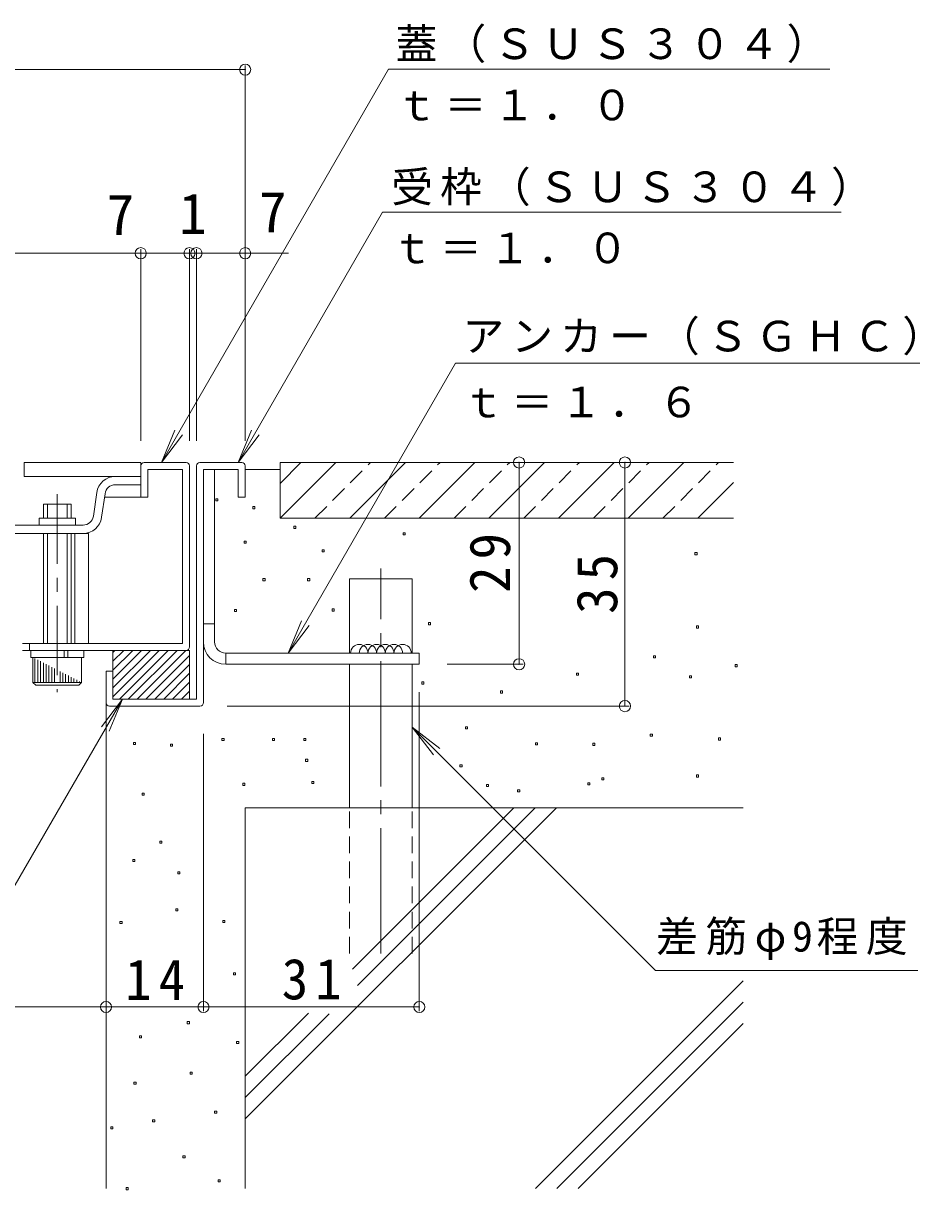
# Model space of a CAD drawing. Units: millimetres at full size. Extents: x -334 to 354, y -273 to 252.
# Drawn here: x 225.5 to 354.2, y 36.9 to 204.5 of the extents above; entities that cross this region are included whole.
import ezdxf
from ezdxf.enums import TextEntityAlignment as Align

# ---------------------------------------------------------------- set-up
doc = ezdxf.new("R2010")
doc.units = ezdxf.units.MM
doc.header["$LTSCALE"] = 2
doc.header["$PDMODE"] = 32
doc.header["$PDSIZE"] = 1.6
for name, pattern in [('CHAIN1', [8, 5, -1, 1, -1]), ('CHAIN2', [12, 9, -1, 1, -1]), ('DASHED1', [1.8, 1.2, -0.6])]:
    doc.linetypes.add(name, pattern=pattern)
for name, color, linetype, lineweight in [('D-1', 2, 'Continuous', 9), ('D-2', 3, 'Continuous', 9), ('D-4', 7, 'Continuous', 9), ('D-5', 7, 'Continuous', 9), ('D-6', 7, 'Continuous', 9)]:
    doc.layers.add(name, color=color, linetype=linetype, lineweight=lineweight)
doc.styles.add('ＭＳ ゴシック', font='')
doc.styles.get('ＭＳ ゴシック').set_extended_font_data('MS Gothic')

msp = doc.modelspace()

# ---------------------------------------------------------------- linework, layer by layer
at = {"layer": 'D-1'}
for p, q in [((250.329, 140.894), (250.329, 107.394)), ((250.824, 141.394), (256.829, 141.394)), ((257.329, 140.894), (257.329, 136.394)), ((251.329, 140.394), (256.329, 140.394)), ((251.329, 106.894), (251.329, 140.394)), ((252.929, 115.606), (252.929, 140.394)), ((256.329, 140.394), (256.329, 136.394)), ((256.329, 136.394), (257.329, 136.394)), ((251.329, 118.206), (252.929, 118.206)), ((238.329, 111.394), (238.329, 114.394)), ((238.329, 109.015), (243.708, 114.394)), ((238.329, 110.288), (242.435, 114.394)), ((238.329, 111.56), (241.163, 114.394)), ((238.329, 114.106), (238.617, 114.394)), ((238.329, 107.742), (244.981, 114.394)), ((238.331, 112.835), (239.89, 114.394)), ((239.254, 107.394), (246.254, 114.394)), ((240.527, 107.394), (247.527, 114.394)), ((241.799, 107.394), (248.799, 114.394)), ((248.829, 114.394), (249.329, 114.394)), ((249.329, 107.394), (249.329, 114.394)), ((254.529, 114.006), (254.529, 112.406)), ((254.529, 114.006), (282.329, 114.006)), ((243.072, 107.394), (249.329, 113.651)), ((244.345, 107.394), (249.329, 112.378)), ((237.329, 106.894), (237.329, 111.394)), ((238.329, 111.394), (237.329, 111.394)), ((238.329, 111.394), (238.329, 107.394)), ((245.618, 107.394), (249.329, 111.105)), ((246.891, 107.394), (249.329, 109.832)), ((238.329, 107.394), (250.329, 107.394)), ((248.163, 107.394), (249.329, 108.56)), ((250.829, 106.394), (237.829, 106.394))]:
    msp.add_line(p, q, dxfattribs=at)
msp.add_lwpolyline([(254.529, 112.406), (282.329, 112.406), (282.329, 114.006)], dxfattribs=at)
for centre, radius, start, end in [((250.829, 140.894), 0.5, 90, 180), ((256.829, 140.894), 0.5, 0, 90), ((254.529, 115.606), 3.2, 180, 270), ((254.529, 115.606), 1.6, 180, 270), ((237.829, 106.894), 0.5, 180, 270), ((250.829, 106.894), 0.5, 270, 0)]:
    msp.add_arc(centre, radius, start, end, dxfattribs=at)
at = {"layer": 'D-2'}
for p, q in [((225.579, 141.394), (225.579, 139.394)), ((225.579, 141.394), (242.329, 141.394)), ((242.329, 139.394), (242.329, 141.394)), ((242.329, 140.894), (242.329, 136.394)), ((248.829, 141.394), (242.829, 141.394)), ((249.329, 114.894), (249.329, 140.894)), ((242.329, 139.394), (225.579, 139.394)), ((242.329, 139.394), (242.329, 138.194)), ((243.329, 140.394), (243.329, 136.394)), ((248.329, 140.394), (243.329, 140.394)), ((248.329, 140.394), (248.329, 115.394)), ((238.67, 138.194), (242.329, 138.194)), ((235.513, 133.682), (235.997, 137.076)), ((237.185, 136.906), (236.701, 133.513)), ((237.112, 136.394), (242.329, 136.394)), ((243.329, 136.394), (242.329, 136.394)), ((228.329, 135.394), (232.329, 135.394)), ((228.329, 135.394), (228.329, 133.394)), ((228.929, 135.394), (228.929, 133.394)), ((231.729, 135.394), (231.729, 133.394)), ((232.329, 135.394), (232.329, 133.394)), ((234.028, 132.394), (221.029, 132.394)), ((227.729, 133.394), (227.729, 132.394)), ((232.929, 133.394), (227.729, 133.394)), ((232.929, 133.394), (232.929, 132.394)), ((234.028, 131.194), (220.329, 131.194)), ((228.328, 131.194), (228.328, 115.394)), ((228.929, 131.194), (228.929, 115.394)), ((231.728, 131.194), (231.728, 115.394)), ((232.328, 131.194), (232.328, 115.394)), ((232.829, 115.394), (232.829, 131.194)), ((234.028, 131.194), (234.829, 131.194)), ((234.829, 115.394), (234.829, 131.194)), ((248.329, 115.394), (225.329, 115.394)), ((225.329, 114.394), (248.829, 114.394)), ((226.329, 115.394), (226.329, 114.394)), ((226.529, 114.394), (226.529, 113.394)), ((231.328, 114.394), (231.328, 113.395)), ((231.828, 114.394), (231.828, 113.395)), ((234.129, 114.394), (234.129, 113.394)), ((234.129, 113.394), (226.529, 113.394)), ((226.829, 109.794), (226.829, 113.394)), ((227.129, 109.794), (227.129, 113.24)), ((227.529, 109.794), (227.529, 113.034)), ((227.929, 109.794), (227.929, 112.829)), ((228.329, 109.794), (228.329, 112.623)), ((228.729, 109.794), (228.729, 112.417)), ((233.829, 109.794), (233.829, 113.394)), ((229.129, 109.794), (229.129, 112.212)), ((229.529, 109.794), (229.529, 112.006)), ((229.929, 109.794), (229.929, 111.8)), ((230.729, 109.794), (230.729, 111.389)), ((231.129, 109.794), (231.129, 111.183)), ((231.529, 109.794), (231.529, 110.977)), ((231.929, 109.794), (231.929, 110.772)), ((227.229, 109.394), (226.829, 109.794)), ((226.829, 109.794), (233.829, 109.794)), ((233.429, 109.394), (227.229, 109.394)), ((232.329, 109.794), (232.329, 110.566)), ((232.729, 109.794), (232.729, 110.36)), ((233.129, 109.794), (233.129, 110.154)), ((233.429, 109.394), (233.829, 109.794)), ((233.529, 109.794), (233.529, 109.949))]:
    msp.add_line(p, q, dxfattribs=at)
at = {"layer": 'D-2', "linetype": 'CHAIN1'}
msp.add_line((230.329, 136.817), (230.329, 108.374), dxfattribs=at)
at = {"layer": 'D-2'}
for centre, radius, start, end in [((242.829, 140.894), 0.5, 90, 180), ((248.829, 140.894), 0.5, 0, 90), ((238.67, 136.694), 2.7, 90, 171.86949), ((238.67, 136.694), 1.5, 90, 171.86949), ((234.028, 133.894), 1.5, 270, 351.86949), ((234.028, 133.894), 2.7, 270, 351.86949), ((248.829, 114.894), 0.5, 270, 0)]:
    msp.add_arc(centre, radius, start, end, dxfattribs=at)
at = {"layer": 'D-4'}
for p, q in [((6.902, 197.83), (257.321, 197.83)), ((257.321, 144.511), (257.321, 198.43)), ((193.321, 171.452), (263.529, 171.452)), ((242.321, 144.511), (242.321, 172.052)), ((242.321, 172.052), (242.321, 144.511)), ((249.321, 144.511), (249.321, 172.052)), ((250.321, 144.511), (250.321, 172.052)), ((296.669, 141.394), (296.669, 112.406)), ((311.857, 106.394), (311.857, 141.394)), ((297.269, 112.406), (286.329, 112.406)), ((282.329, 108.406), (282.329, 62.57)), ((254.732, 106.394), (312.457, 106.394)), ((251.329, 102.394), (251.329, 62.57)), ((237.329, 63.17), (6.902, 63.17)), ((251.329, 63.17), (237.329, 63.17)), ((282.329, 63.17), (251.329, 63.17))]:
    msp.add_line(p, q, dxfattribs=at)
for p in [(257.321, 197.83), (242.321, 171.452), (242.321, 171.452), (249.321, 171.452), (250.321, 171.452), (257.321, 171.452), (296.669, 141.394), (311.857, 141.394), (296.669, 112.406), (311.857, 106.394), (237.329, 63.17), (251.329, 63.17), (282.329, 63.17)]:
    msp.add_point(p, dxfattribs=at)
at = {"layer": 'D-5'}
for p, q in [((277.912, 197.893), (245.292, 141.394)), ((277.912, 197.893), (341.32, 197.893)), ((277.067, 177.362), (256.301, 141.394)), ((277.067, 177.362), (342.934, 177.362)), ((287.532, 155.653), (354.201, 155.653)), ((245.292, 141.394), (247.205, 146.014)), ((256.301, 141.394), (258.214, 146.014)), ((245.292, 141.394), (248.336, 145.361)), ((256.301, 141.394), (259.345, 145.361)), ((263.487, 114.006), (265.4, 118.626)), ((239.706, 107.394), (222.524, 77.634)), ((239.706, 107.394), (236.662, 103.428)), ((239.706, 107.394), (237.792, 102.775)), ((281.321, 103.364), (316.25, 68.435)), ((281.321, 103.364), (285.287, 100.321)), ((281.321, 103.364), (284.364, 99.398)), ((316.25, 68.435), (353.915, 68.435))]:
    msp.add_line(p, q, dxfattribs=at)
msp.add_lwpolyline([(287.532, 155.653), (263.487, 114.006), (266.531, 117.973)], dxfattribs=at)
at = {"layer": 'D-6', "color": 6}
for p, q in [((262.329, 138.394), (265.329, 141.394)), ((262.329, 133.394), (270.329, 141.394)), ((262.329, 141.394), (262.329, 133.394)), ((327.458, 141.394), (262.329, 141.394)), ((272.329, 133.394), (280.329, 141.394)), ((282.328, 133.394), (290.329, 141.394)), ((292.328, 133.394), (300.329, 141.394)), ((302.328, 133.394), (310.328, 141.394)), ((312.328, 133.394), (320.328, 141.394)), ((262.329, 140.394), (257.329, 140.394)), ((322.328, 133.394), (327.458, 138.524)), ((262.329, 133.394), (327.458, 133.394)), ((272.321, 124.662), (281.321, 124.662)), ((272.321, 114.006), (272.321, 124.662)), ((281.321, 114.006), (281.321, 124.662)), ((272.321, 91.804), (272.321, 112.406)), ((281.321, 91.804), (281.321, 112.406)), ((237.329, 106.894), (237.329, 37.104)), ((257.321, 91.804), (257.321, 37.104)), ((302.03, 91.804), (257.321, 47.095)), ((328.844, 91.804), (257.321, 91.804)), ((295.91, 91.804), (272.72, 68.614)), ((298.97, 91.804), (273.443, 66.277)), ((328.844, 66.906), (299.043, 37.104)), ((328.844, 63.846), (302.103, 37.104)), ((266.407, 62.302), (257.321, 53.215)), ((269.361, 62.195), (257.321, 50.155)), ((328.844, 60.786), (305.163, 37.104))]:
    msp.add_line(p, q, dxfattribs=at)
at = {"layer": 'D-6', "color": 6, "linetype": 'DASHED1'}
for p, q in [((267.329, 133.394), (275.329, 141.394)), ((277.328, 133.394), (285.329, 141.394)), ((287.328, 133.394), (295.328, 141.394)), ((297.328, 133.394), (305.328, 141.394)), ((307.328, 133.394), (315.328, 141.394)), ((317.328, 133.394), (325.328, 141.394)), ((272.321, 70.862), (272.321, 91.804)), ((281.321, 70.862), (281.321, 91.804))]:
    msp.add_line(p, q, dxfattribs=at)
at = {"layer": 'D-6', "color": 6, "linetype": 'CHAIN2'}
msp.add_line((276.821, 70.862), (276.821, 126.182), dxfattribs=at)
at = {"layer": 'D-6'}
for points in [[(253.108, 135.861), (253.108, 136.162), (253.408, 136.162), (253.408, 135.861)], [(258.423, 134.757), (258.423, 135.057), (258.723, 135.057), (258.723, 134.757)], [(264.289, 131.927), (264.289, 132.227), (264.589, 132.227), (264.589, 131.927)], [(280.006, 130.975), (280.006, 131.275), (280.306, 131.275), (280.306, 130.975)], [(257.18, 129.788), (257.18, 130.088), (257.48, 130.088), (257.48, 129.788)], [(268.362, 128.545), (268.362, 128.845), (268.662, 128.845), (268.662, 128.545)], [(321.93, 128.144), (321.93, 128.444), (322.23, 128.444), (322.23, 128.144)], [(259.872, 124.404), (259.872, 124.704), (260.172, 124.704), (260.172, 124.404)], [(266.291, 124.404), (266.291, 124.704), (266.591, 124.704), (266.591, 124.404)], [(255.794, 119.965), (255.794, 120.265), (256.094, 120.265), (256.094, 119.965)], [(269.811, 120.056), (269.811, 120.356), (270.111, 120.356), (270.111, 120.056)], [(283.659, 118.081), (283.659, 118.381), (283.959, 118.381), (283.959, 118.081)], [(322.129, 117.614), (322.129, 117.914), (322.429, 117.914), (322.429, 117.614)], [(315.946, 113.314), (315.946, 113.614), (316.246, 113.614), (316.246, 113.314)], [(327.692, 112.05), (327.692, 112.351), (327.992, 112.351), (327.992, 112.05)], [(304.908, 110.841), (304.908, 111.141), (305.208, 111.141), (305.208, 110.841)], [(321.135, 110.461), (321.135, 110.761), (321.435, 110.761), (321.435, 110.461)], [(282.694, 109.565), (282.694, 109.865), (282.994, 109.865), (282.994, 109.565)], [(293.997, 108.269), (293.997, 108.57), (294.297, 108.57), (294.297, 108.269)], [(288.959, 103.132), (288.959, 103.432), (289.259, 103.432), (289.259, 103.132)], [(315.509, 102.072), (315.509, 102.372), (315.809, 102.372), (315.809, 102.072)], [(241.271, 100.885), (241.271, 101.185), (241.571, 101.185), (241.571, 100.885)], [(246.595, 100.638), (246.595, 100.938), (246.895, 100.938), (246.895, 100.638)], [(253.99, 101.454), (253.99, 101.754), (254.29, 101.754), (254.29, 101.454)], [(261.231, 101.454), (261.231, 101.754), (261.531, 101.754), (261.531, 101.454)], [(265.735, 101.454), (265.735, 101.754), (266.035, 101.754), (266.035, 101.454)], [(299.026, 100.836), (299.026, 101.136), (299.326, 101.136), (299.326, 100.836)], [(307.238, 100.747), (307.238, 101.047), (307.538, 101.047), (307.538, 100.747)], [(325.308, 101.52), (325.308, 101.82), (325.608, 101.82), (325.608, 101.52)], [(266, 98.451), (266, 98.752), (266.3, 98.752), (266.3, 98.451)], [(288.164, 97.657), (288.164, 97.957), (288.464, 97.957), (288.464, 97.657)], [(266.883, 95.272), (266.883, 95.573), (267.183, 95.573), (267.183, 95.272)], [(308.533, 95.802), (308.533, 96.102), (308.833, 96.102), (308.833, 95.802)], [(322.127, 96.209), (322.127, 96.509), (322.427, 96.509), (322.427, 96.209)], [(242.51, 93.595), (242.51, 93.895), (242.81, 93.895), (242.81, 93.595)], [(256.992, 95.008), (256.992, 95.308), (257.292, 95.308), (257.292, 95.008)], [(291.961, 94.831), (291.961, 95.131), (292.261, 95.131), (292.261, 94.831)], [(296.449, 94.061), (296.449, 94.361), (296.749, 94.361), (296.749, 94.061)], [(306.532, 95.096), (306.532, 95.396), (306.832, 95.396), (306.832, 95.096)], [(245.071, 86.707), (245.071, 87.007), (245.371, 87.007), (245.371, 86.707)], [(241.186, 84.058), (241.186, 84.358), (241.486, 84.358), (241.486, 84.058)], [(247.632, 82.292), (247.632, 82.592), (247.932, 82.592), (247.932, 82.292)], [(247.345, 76.967), (247.345, 77.267), (247.645, 77.267), (247.645, 76.967)], [(239.338, 75.172), (239.338, 75.472), (239.638, 75.472), (239.638, 75.172)], [(254.109, 75.31), (254.109, 75.61), (254.409, 75.61), (254.409, 75.31)], [(255.627, 67.787), (255.627, 68.087), (255.927, 68.087), (255.927, 67.787)], [(248.999, 60.764), (248.999, 61.064), (249.299, 61.064), (249.299, 60.764)], [(242.143, 58.739), (242.143, 59.039), (242.443, 59.039), (242.443, 58.739)], [(256.085, 57.911), (256.085, 58.211), (256.385, 58.211), (256.385, 57.911)], [(249.413, 53.516), (249.413, 53.816), (249.713, 53.816), (249.713, 53.516)], [(241.338, 52.067), (241.338, 52.367), (241.638, 52.367), (241.638, 52.067)], [(244.03, 46.683), (244.03, 46.983), (244.33, 46.983), (244.33, 46.683)], [(252.933, 47.926), (252.933, 48.226), (253.233, 48.226), (253.233, 47.926)], [(238.025, 45.648), (238.025, 45.948), (238.325, 45.948), (238.325, 45.648)], [(248.378, 41.507), (248.378, 41.807), (248.678, 41.807), (248.678, 41.507)], [(240.211, 36.928), (240.211, 37.228), (240.511, 37.228), (240.511, 36.928)], [(253.419, 38.039), (253.419, 38.339), (253.719, 38.339), (253.719, 38.039)]]:
    msp.add_lwpolyline(points, close=True, dxfattribs=at)
at = {"layer": 'D-6', "color": 6}
for centre in [(273.707, 114.006), (274.953, 114.006), (276.198, 114.006), (277.443, 114.006), (278.689, 114.006), (279.934, 114.006)]:
    msp.add_arc(centre, 1.245, 0, 180, dxfattribs=at)

# ---------------------------------------------------------------- texts
at = {"layer": 'D-4', "color": 2, "style": 'ＭＳ ゴシック'}
for s, p in [('7', (237.398, 172.315)), ('1', (247.821, 172.452)), ('7', (259.275, 172.674))]:
    msp.add_text(s, height=5.865, dxfattribs=at).set_placement(p, align=Align.BOTTOM_LEFT)
at = {"layer": 'D-4', "color": 2, "char_height": 5.865, "attachment_point": 7, "rotation": 90, "style": 'ＭＳ ゴシック'}
for s, insert in [('\\T1.27;\\W0.95;29', (295.469, 122.65)), ('\\T1.27;\\W0.95;35', (310.857, 119.644))]:
    msp.add_mtext(s, dxfattribs=dict(at, insert=insert))
at = {"layer": 'D-4', "color": 2, "char_height": 5.865, "attachment_point": 7, "style": 'ＭＳ ゴシック'}
for s, insert in [('\\T1.27;\\W0.95;14', (240.079, 64.17)), ('\\T1.27;\\W0.95;31', (262.579, 64.17))]:
    msp.add_mtext(s, dxfattribs=dict(at, insert=insert))
at = {"layer": 'D-5', "char_height": 4.399, "attachment_point": 7, "style": 'ＭＳ ゴシック'}
for s, insert in [('\\T1.17;蓋（ＳＵＳ３０４）', (278.925, 198.766)), ('\\T1.17;ｔ＝１．０', (278.925, 190.476)), ('\\T1.17;受枠（ＳＵＳ３０４）', (278.29, 178.215)), ('\\T1.17;ｔ＝１．０', (278.29, 169.945)), ('\\T1.17;アンカー（ＳＧＨＣ）', (288.525, 156.777)), ('\\T1.17;ｔ＝１．６', (288.525, 147.809)), ('\\T1.18;差筋φ9程度', (316.338, 69.928))]:
    msp.add_mtext(s, dxfattribs=dict(at, insert=insert))

doc.saveas('drawing.dxf')
